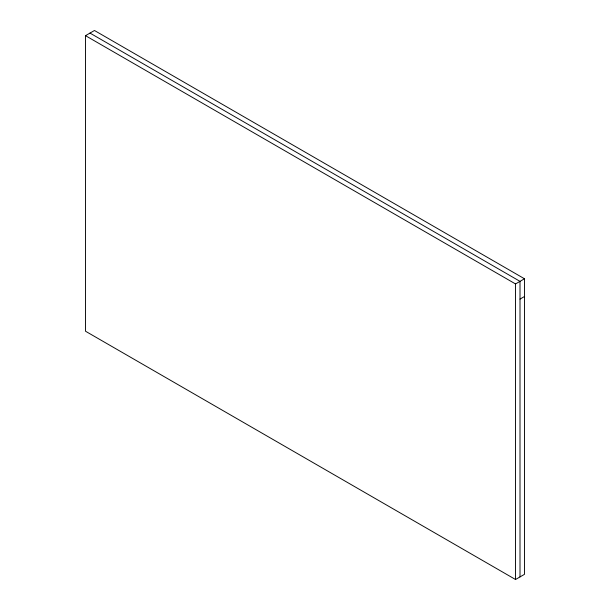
<?xml version="1.0" encoding="UTF-8"?>
<svg xmlns="http://www.w3.org/2000/svg" width="610" height="610" viewBox="0 0 610 610"><rect width="100%" height="100%" fill="white"/><g stroke="black" fill="none" stroke-linecap="round" stroke-linejoin="round"><path stroke-width="0.91" d="M85.514 35.67L94.474 30.5L524.486 278.77L524.486 574.33L515.526 579.5L85.514 331.23L85.514 35.67L515.526 283.94L524.486 278.77M520.01 299.091L524.486 296.498M89.99 33.085L520.01 281.355L520.01 576.915M515.526 283.94L515.526 579.5"/></g></svg>
